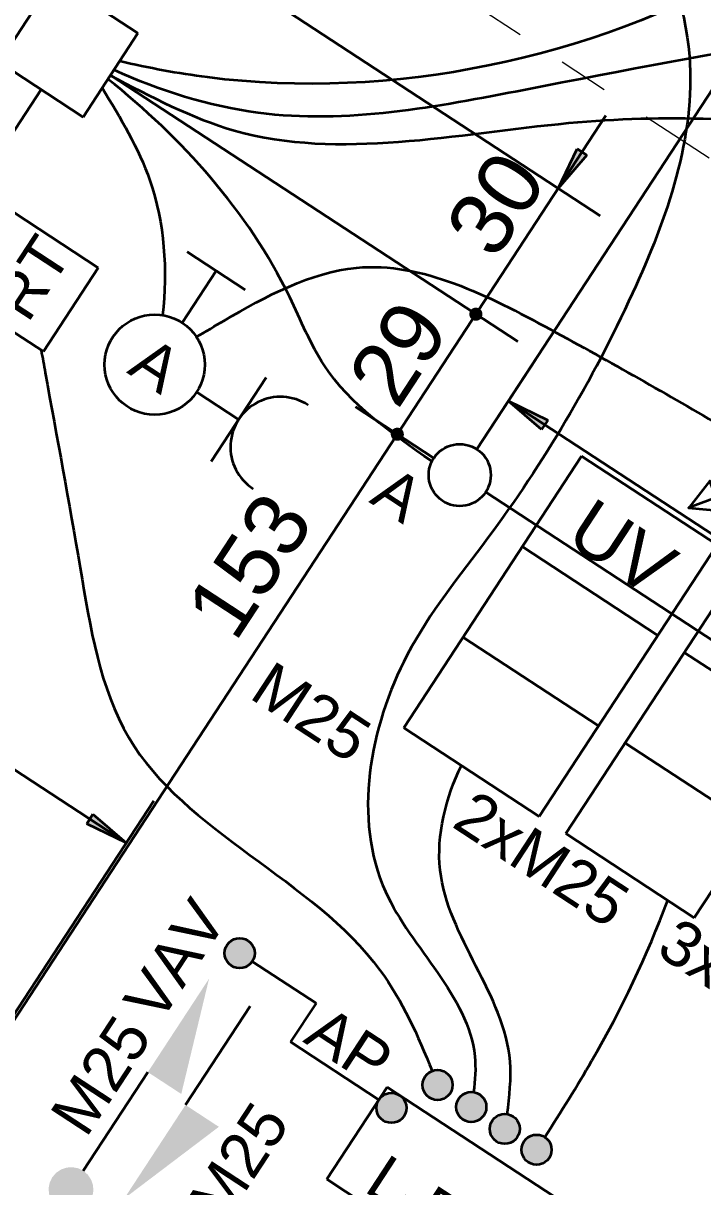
# Model space of a CAD drawing. Header units: metres. Extents: x 2696276 to 2696381, y 1245119 to 1245220.
# Drawn here: x 2696294.213 to 2696295.568, y 1245174.736 to 1245177.058 of the extents above; entities that cross this region are included whole.
import ezdxf
from ezdxf.lldxf.tags import DXFTag

# ---------------------------------------------------------------- set-up
doc = ezdxf.new("R2010")
doc.units = ezdxf.units.M
doc.linetypes.add('000_hbf_Strichpunkt 3_1_1mm Achsen', pattern=[0.25, 0.15, -0.05, 0, -0.05])
for name, color, linetype, lineweight, true_color in [('011_232.51_Lichtinstallationen allgemein', 150, 'Continuous', 35, 0x0080ff), ('011_232.51_Lichtinstallationen allgemein_Bodenltg', 150, 'STRICHLINIE', 35, 0x0080ff), ('011_232.51_Lichtinstallationen allgemein_Deckenltg', 150, 'Continuous', 35, 0x0080ff), ('012_232.52_Notlichtinstallationen_Deckenltg', 94, 'Continuous', 35, 0x009900), ('016_232.70_HLKS-Installation', 5, 'Continuous', 35, 0x0000ff), ('016_232.70_HLKS-Installation_Bodenltg', 5, 'STRICHLINIE', 35, 0x0000ff), ('016_232.70_HLKS-Installation_Deckenltg', 5, 'Continuous', 35, 0x0000ff), ('018_233.01_Innenleuchten', 150, 'Continuous', 35, 0x0080ff)]:
    doc.layers.add(name, color=color, linetype=linetype, lineweight=lineweight, true_color=true_color)
doc.layers.add('1_M01_Achsen.V', color=7, linetype='Continuous')
doc.layers.add('X_Mass', color=7, linetype='Continuous', lineweight=35)
doc.layers.add('X_Mass_Sperrzonen', color=7, linetype='Continuous', lineweight=35)
doc.styles.get("Standard").update_dxf_attribs({"font": 'arial.ttf'})
tags = doc.linetypes.add('STRICHLINIE', pattern=[19.05, 12.7, -6.35]).pattern_tags.tags
tags[6:7] = [DXFTag(74, 4), DXFTag(75, 0), DXFTag(340, '0'), DXFTag(46, 0.0), DXFTag(50, 0.0), DXFTag(44, 0.0), DXFTag(45, 0.0)]
tags[4:5] = [DXFTag(74, 4), DXFTag(75, 0), DXFTag(340, '0'), DXFTag(46, 0.0), DXFTag(50, 0.0), DXFTag(44, 0.0), DXFTag(45, 0.0)]
tags = doc.linetypes.add('STRICHPUNKT2', pattern=[12.7, 6.35, -3.175, 0, -3.175]).pattern_tags.tags
tags[10:11] = [DXFTag(74, 4), DXFTag(75, 0), DXFTag(340, '0'), DXFTag(46, 0.0), DXFTag(50, 0.0), DXFTag(44, 0.0), DXFTag(45, 0.0)]
tags[8:9] = [DXFTag(74, 4), DXFTag(75, 0), DXFTag(340, '0'), DXFTag(46, 0.0), DXFTag(50, 0.0), DXFTag(44, 0.0), DXFTag(45, 0.0)]
tags[6:7] = [DXFTag(74, 4), DXFTag(75, 0), DXFTag(340, '0'), DXFTag(46, 0.0), DXFTag(50, 0.0), DXFTag(44, 0.0), DXFTag(45, 0.0)]
tags[4:5] = [DXFTag(74, 4), DXFTag(75, 0), DXFTag(340, '0'), DXFTag(46, 0.0), DXFTag(50, 0.0), DXFTag(44, 0.0), DXFTag(45, 0.0)]

# ---------------------------------------------------------------- blocks, each defined once
blk = doc.blocks.new('Raumthermostat_ UP-A0S2JCAC73', base_point=(-361.11, 331.96))
at = {"color": 0, "lineweight": -2}
for p, q in [((-361.11, 331.96), (-361.11, 351.96)), ((-341.11, 351.96), (-361.11, 351.96)), ((-341.11, 331.96), (-341.11, 351.96)), ((-361.11, 331.96), (-341.11, 331.96))]:
    blk.add_line(p, q, dxfattribs=at)
at = {"color": 0, "lineweight": -2, "insert": (-355.51, 334.87), "char_height": 8.8, "attachment_point": 1, "rotation": 90}
blk.add_mtext('{\\fArial;RT}', dxfattribs=at)
blk = doc.blocks.new('0_232.51_Lichtinstallationen allgemein_Deckenltg-A0S2JCBS73', base_point=(-360.11, 355.89))
at = {"color": 0, "linetype": 'ByBlock', "lineweight": -2, "ltscale": 0.35}
blk.add_open_spline([(-264.25, 356.1), (-274.18, 356.35), (-289.34, 356.72), (-317.23, 376.41), (-341.31, 382.79), (-360.11, 384.53)], degree=3, knots=[0, 0, 0, 0, 28.828005, 44.041779, 100.685466, 100.685466, 100.685466, 100.685466], dxfattribs=at)
blk = doc.blocks.new('0_232.51_Lichtinstallationen allgemein_Deckenltg-A0S2JCD873', base_point=(-626.54, 357.58))
at = {"color": 0, "linetype": 'ByBlock', "lineweight": -2, "ltscale": 0.35}
blk.add_open_spline([(-380.11, 387.05), (-388.14, 387.99), (-436.52, 393.65), (-513.92, 369.61), (-589.57, 353.15), (-623.36, 360.62), (-626.54, 361.48)], degree=3, knots=[0, 0, 0, 0, 24.175041, 145.556351, 239.145802, 249.006451, 249.006451, 249.006451, 249.006451], dxfattribs=at)
blk = doc.blocks.new('1_Anschlusspunkt-A0S2JCE273', base_point=(-198.17, 249.58))
at = {"lineweight": -2}
blk.add_hatch(color=0, dxfattribs=at).paths.add_polyline_path([(-195.22, 249.58), (-194.43, 249.67), (-193.7, 249.96), (-193.06, 250.44), (-192.58, 251.06), (-192.27, 251.79), (-192.17, 252.58), (-192.27, 253.36), (-192.58, 254.09), (-193.06, 254.72), (-193.7, 255.19), (-194.43, 255.49), (-195.22, 255.58), (-195.98, 255.47), (-196.7, 255.16), (-197.31, 254.68), (-197.77, 254.07), (-198.07, 253.35), (-198.17, 252.58), (-198.07, 251.81), (-197.77, 251.09), (-197.31, 250.48), (-196.7, 250), (-195.98, 249.69)])
at = {"color": 0, "lineweight": -2}
blk.add_circle((-195.17, 252.58), 3, dxfattribs=at)
blk = doc.blocks.new('Maß-A0S2JCEK73', base_point=(-258.11, 363.02))
at = {"color": 0, "linetype": 'ByBlock', "lineweight": -2, "ltscale": 0.35}
for p, q in [((-258.11, 384.5), (-258.11, 363.02)), ((-151.09, 384.5), (-151.09, 367.33)), ((-258.11, 374.5), (-249.43, 375.64)), ((-249.43, 373.36), (-258.11, 374.5)), ((-258.11, 374.5), (-151.09, 374.5)), ((-249.43, 375.64), (-249.43, 373.36)), ((-159.77, 373.36), (-159.77, 375.64)), ((-159.77, 375.64), (-151.09, 374.5)), ((-151.09, 374.5), (-159.77, 373.36))]:
    blk.add_line(p, q, dxfattribs=at)
for points in [[(-258.11, 374.5), (-249.43, 375.64), (-249.43, 373.36)], [(-151.09, 374.5), (-159.77, 373.36), (-159.77, 375.64)]]:
    blk.add_solid(points, dxfattribs=at)
at = {"color": 0, "linetype": 'ByBlock', "lineweight": -2, "ltscale": 0.35, "insert": (-207.5, 420.91), "char_height": 12.5, "attachment_point": 1}
blk.add_mtext('{\\fArial;107}', dxfattribs=at)
blk = doc.blocks.new('1_Anschlusspunkt-A0S2JCG673', base_point=(-182.14, 249.58))
at = {"lineweight": -2}
blk.add_hatch(color=0, dxfattribs=at).paths.add_polyline_path([(-179.19, 249.58), (-178.4, 249.67), (-177.67, 249.96), (-177.04, 250.44), (-176.55, 251.06), (-176.24, 251.79), (-176.14, 252.58), (-176.24, 253.36), (-176.55, 254.09), (-177.04, 254.72), (-177.67, 255.19), (-178.4, 255.49), (-179.19, 255.58), (-179.96, 255.47), (-180.67, 255.16), (-181.28, 254.68), (-181.75, 254.07), (-182.04, 253.35), (-182.14, 252.58), (-182.04, 251.81), (-181.75, 251.09), (-181.28, 250.48), (-180.67, 250), (-179.96, 249.69)])
at = {"color": 0, "lineweight": -2}
blk.add_circle((-179.14, 252.58), 3, dxfattribs=at)
blk = doc.blocks.new('0_232.70_HLKS-Installation_Bodenltg-A0S2JCLK73', base_point=(-341.62, 254.31))
at = {"color": 0, "lineweight": -2}
blk.add_open_spline([(-341.62, 331.96), (-340.58, 330.86), (-330.44, 320.17), (-312.56, 301.44), (-278.62, 263.95), (-229.86, 275.41), (-203.78, 258.66), (-197.62, 254.31)], degree=3, knots=[0, 0, 0, 0, 4.558123, 44.149231, 79.334387, 147.670985, 170.298501, 170.298501, 170.298501, 170.298501], dxfattribs=at)
blk = doc.blocks.new('Maß-A0S2JCM273', base_point=(-420.96, 203.96))
at = {"color": 0, "linetype": 'ByBlock', "lineweight": -2, "ltscale": 0.35}
for p, q in [((-370.11, 284), (-370.11, 375.46)), ((-403.61, 304), (-403.61, 203.96)), ((-412.28, 292.86), (-412.28, 295.14)), ((-412.28, 295.14), (-403.61, 294)), ((-370.11, 294), (-361.43, 295.14)), ((-361.43, 295.14), (-361.43, 292.86)), ((-420.96, 294), (-352.76, 294)), ((-403.61, 294), (-412.28, 292.86)), ((-361.43, 292.86), (-370.11, 294))]:
    blk.add_line(p, q, dxfattribs=at)
for points in [[(-403.61, 294), (-412.28, 292.86), (-412.28, 295.14)], [(-370.11, 294), (-361.43, 295.14), (-361.43, 292.86)]]:
    blk.add_solid(points, dxfattribs=at)
at = {"color": 0, "linetype": 'ByBlock', "lineweight": -2, "ltscale": 0.35, "insert": (-395.22, 310.76), "char_height": 12.5, "attachment_point": 1}
blk.add_mtext('{\\fArial;34}', dxfattribs=at)
blk = doc.blocks.new('Deckenlampendübel-A0S2JCN473', base_point=(-264.29, 350.65))
at = {"color": 0, "lineweight": -2}
blk.add_circle((-258.11, 356.84), 6.19, dxfattribs=at)
blk = doc.blocks.new('0_232.51_Lichtinstallationen allgemein_Deckenltg-A0S2JCRG73', base_point=(-360.11, 388.77))
at = {"color": 0, "linetype": 'ByBlock', "lineweight": -2, "ltscale": 0.35}
blk.add_open_spline([(-171.11, 745.71), (-172.67, 740.28), (-176.92, 725.47), (-209.48, 734.5), (-248.19, 705.9), (-245.84, 606.77), (-236, 486.34), (-315.1, 407.16), (-354.53, 390.83), (-360.11, 388.77)], degree=3, knots=[0, 0, 0, 0, 15.088167, 41.125489, 79.025937, 143.526969, 317.601512, 427.988221, 445.827066, 445.827066, 445.827066, 445.827066], dxfattribs=at)
blk = doc.blocks.new('Maß-A0S2JCS673', base_point=(-403.61, 203.96))
at = {"color": 7, "linetype": 'ByBlock', "lineweight": -2, "ltscale": 0.35, "true_color": 0xffffff}
for p, q in [((-403.61, 269), (-403.61, 203.96)), ((-273.61, 269), (-273.61, 203.96)), ((-403.61, 259), (-394.93, 260.14)), ((-394.93, 260.14), (-394.93, 257.86)), ((-282.28, 257.86), (-282.28, 260.14)), ((-282.28, 260.14), (-273.61, 259)), ((-403.61, 259), (-273.61, 259)), ((-394.93, 257.86), (-403.61, 259)), ((-273.61, 259), (-282.28, 257.86))]:
    blk.add_line(p, q, dxfattribs=at)
for points in [[(-403.61, 259), (-394.93, 260.14), (-394.93, 257.86)], [(-273.61, 259), (-282.28, 257.86), (-282.28, 260.14)]]:
    blk.add_solid(points, dxfattribs=at)
at = {"color": 7, "linetype": 'ByBlock', "lineweight": -2, "ltscale": 0.35, "true_color": 0xffffff, "insert": (-391.8, 275.78), "char_height": 12.5, "attachment_point": 1}
blk.add_mtext('{\\fArial;130}', dxfattribs=at)
blk = doc.blocks.new('Steckdose T13_ UP-A0S2JCSU73', base_point=(-311.1, 331.96))
at = {"color": 0, "lineweight": -2}
for p, q in [((-301.1, 351.96), (-301.1, 331.96)), ((-301.1, 341.96), (-311.1, 341.96))]:
    blk.add_line(p, q, dxfattribs=at)
blk.add_ellipse((-291.1, 341.96), major_axis=(0, 10), ratio=1, start_param=0, end_param=3.141593, dxfattribs=at)
blk = doc.blocks.new('1_Anschlusspunkt-A0S2JCUO73', base_point=(-245.61, 249.96))
at = {"lineweight": -2}
blk.add_hatch(color=0, dxfattribs=at).paths.add_polyline_path([(-242.66, 249.96), (-241.87, 250.05), (-241.14, 250.35), (-240.5, 250.82), (-240.02, 251.45), (-239.71, 252.18), (-239.61, 252.96), (-239.71, 253.75), (-240.02, 254.48), (-240.5, 255.1), (-241.14, 255.58), (-241.87, 255.87), (-242.66, 255.96), (-243.42, 255.85), (-244.14, 255.54), (-244.75, 255.07), (-245.21, 254.45), (-245.51, 253.73), (-245.61, 252.96), (-245.51, 252.19), (-245.21, 251.48), (-244.75, 250.86), (-244.14, 250.38), (-243.42, 250.08)])
at = {"color": 0, "lineweight": -2}
blk.add_circle((-242.61, 252.96), 3, dxfattribs=at)
blk = doc.blocks.new('0_232.51_Lichtinstallationen allgemein_Deckenltg-A0S2JCYI73', base_point=(-360.11, 351.09))
at = {"color": 0, "linetype": 'ByBlock', "lineweight": -2, "ltscale": 0.35}
blk.add_open_spline([(-360.11, 382.42), (-353.8, 379.41), (-339.3, 372.5), (-329.25, 359.12), (-325.18, 351.09)], degree=3, knots=[0, 0, 0, 0, 20.773761, 47.767625, 47.767625, 47.767625, 47.767625], dxfattribs=at)
blk = doc.blocks.new('1_Anschlusspunkt-A0S2JD2W73', base_point=(-190.14, 249.58))
at = {"lineweight": -2}
blk.add_hatch(color=0, dxfattribs=at).paths.add_polyline_path([(-187.19, 249.58), (-186.4, 249.67), (-185.67, 249.96), (-185.04, 250.44), (-184.55, 251.06), (-184.24, 251.79), (-184.14, 252.58), (-184.24, 253.36), (-184.55, 254.09), (-185.04, 254.72), (-185.67, 255.19), (-186.4, 255.49), (-187.19, 255.58), (-187.96, 255.47), (-188.67, 255.16), (-189.28, 254.68), (-189.75, 254.07), (-190.04, 253.35), (-190.14, 252.58), (-190.04, 251.81), (-189.75, 251.09), (-189.28, 250.48), (-188.67, 250), (-187.96, 249.69)])
at = {"color": 0, "lineweight": -2}
blk.add_circle((-187.14, 252.58), 3, dxfattribs=at)
blk = doc.blocks.new('0_232.51_Lichtinstallationen allgemein_Bodenltg-A0S2JD5Y73', base_point=(-317.14, 351.15))
at = {"color": 0, "lineweight": -2}
blk.add_open_spline([(-317.14, 351.15), (-316.2, 353.07), (-311.13, 363.45), (-298.18, 387.28), (-258.27, 391.41), (-214.66, 394.02), (-182.92, 394.99), (-164.84, 395.03)], degree=3, knots=[0, 0, 0, 0, 6.454188, 34.843662, 75.391784, 115.355454, 169.581565, 169.581565, 169.581565, 169.581565], dxfattribs=at)
blk = doc.blocks.new('0_232.70_HLKS-Installation_Bodenltg-A0S2JD9C73', base_point=(-226.1, 255.33))
at = {"color": 0, "lineweight": -2}
blk.add_open_spline([(-180.35, 255.33), (-181.94, 258.52), (-189.68, 274.03), (-217.95, 280.19), (-225.19, 301.47), (-226.1, 308.51)], degree=3, knots=[0, 0, 0, 0, 10.541933, 51.164468, 72.459535, 72.459535, 72.459535, 72.459535], dxfattribs=at)
blk = doc.blocks.new('Taster_ UP-A0S2JDAM73', base_point=(-331.1, 331.96))
at = {"color": 0, "lineweight": -2}
for p, q in [((-328, 364.31), (-314.2, 364.31)), ((-321.1, 351.96), (-321.1, 364.31))]:
    blk.add_line(p, q, dxfattribs=at)
blk.add_circle((-321.1, 341.96), 10, dxfattribs=at)
blk = doc.blocks.new('0_232.70_HLKS-Installation_AP-Ltg-A0S2JDI273', base_point=(-239.61, 243.71))
at = {"color": 0, "linetype": 'ByBlock', "lineweight": -2, "ltscale": 0.35}
for p, q in [((-239.61, 252.96), (-224.4, 252.96)), ((-224.4, 252.96), (-224.4, 243.71)), ((-224.4, 243.71), (-203.36, 243.71))]:
    blk.add_line(p, q, dxfattribs=at)
blk = doc.blocks.new('0_232.51_Lichtinstallationen allgemein_Deckenltg-A0S2JDI473', base_point=(-360.11, 385.42))
at = {"color": 0, "linetype": 'ByBlock', "lineweight": -2, "ltscale": 0.35}
blk.add_open_spline([(-360.11, 385.42), (-350.98, 386.28), (-319.29, 389.25), (-282.02, 428.15), (-230.45, 459.48), (-186.03, 471.16), (-162.44, 465.47), (-158.48, 464.19)], degree=3, knots=[0, 0, 0, 0, 27.02875, 93.824489, 150.728699, 210.524167, 222.997587, 222.997587, 222.997587, 222.997587], dxfattribs=at)
blk = doc.blocks.new('1_Anschlusspunkt-A0S2JDJG73', base_point=(-203.36, 240.71))
at = {"lineweight": -2}
blk.add_hatch(color=0, dxfattribs=at).paths.add_polyline_path([(-200.31, 240.71), (-201.09, 240.8), (-201.83, 241.1), (-202.46, 241.57), (-202.95, 242.2), (-203.25, 242.93), (-203.36, 243.71), (-203.25, 244.5), (-202.95, 245.23), (-202.46, 245.85), (-201.83, 246.33), (-201.09, 246.62), (-200.31, 246.71), (-199.54, 246.6), (-198.83, 246.29), (-198.22, 245.82), (-197.75, 245.2), (-197.46, 244.48), (-197.36, 243.71), (-197.46, 242.94), (-197.75, 242.23), (-198.22, 241.61), (-198.83, 241.13), (-199.54, 240.83)])
at = {"color": 0, "lineweight": -2}
blk.add_circle((-200.36, 243.71), 3, dxfattribs=at)
blk = doc.blocks.new('1_Anschlusspunkt-A0S2JDLA73', base_point=(-174.57, 249.58))
at = {"lineweight": -2}
blk.add_hatch(color=0, dxfattribs=at).paths.add_polyline_path([(-171.62, 249.58), (-170.84, 249.67), (-170.1, 249.96), (-169.47, 250.44), (-168.98, 251.06), (-168.68, 251.79), (-168.57, 252.58), (-168.68, 253.36), (-168.98, 254.09), (-169.47, 254.72), (-170.1, 255.19), (-170.84, 255.49), (-171.62, 255.58), (-172.39, 255.47), (-173.1, 255.16), (-173.71, 254.68), (-174.18, 254.07), (-174.47, 253.35), (-174.57, 252.58), (-174.47, 251.81), (-174.18, 251.09), (-173.71, 250.48), (-173.1, 250), (-172.39, 249.69)])
at = {"color": 0, "lineweight": -2}
blk.add_circle((-171.57, 252.58), 3, dxfattribs=at)
blk = doc.blocks.new('Maß-A0S2JDOO73', base_point=(-360.11, 203.96))
at = {"linetype": 'ByBlock', "lineweight": -2, "ltscale": 0.35}
for points in [[(-271.69, 385.46), (-271.73, 385.8), (-271.86, 386.12), (-272.07, 386.39), (-272.34, 386.6), (-272.66, 386.73), (-273, 386.77), (-273.34, 386.73), (-273.66, 386.6), (-273.93, 386.39), (-274.14, 386.12), (-274.27, 385.8), (-274.31, 385.46), (-274.27, 385.12), (-274.14, 384.81), (-273.93, 384.53), (-273.66, 384.33), (-273.34, 384.19), (-273, 384.15), (-272.66, 384.19), (-272.34, 384.33), (-272.07, 384.53), (-271.86, 384.81), (-271.73, 385.12)], [(-271.69, 356.84), (-271.73, 357.18), (-271.86, 357.49), (-272.07, 357.76), (-272.34, 357.97), (-272.66, 358.1), (-273, 358.15), (-273.34, 358.1), (-273.66, 357.97), (-273.93, 357.76), (-274.14, 357.49), (-274.27, 357.18), (-274.31, 356.84), (-274.27, 356.5), (-274.14, 356.18), (-273.93, 355.91), (-273.66, 355.7), (-273.34, 355.57), (-273, 355.52), (-272.66, 355.57), (-272.34, 355.7), (-272.07, 355.91), (-271.86, 356.18), (-271.73, 356.5)]]:
    blk.add_hatch(color=0, dxfattribs=at).paths.add_polyline_path(points)
at = {"color": 0, "linetype": 'ByBlock', "lineweight": -2, "ltscale": 0.35}
for p, q in [((-273, 203.96), (-273, 432.81)), ((-273, 415.46), (-274.14, 424.14)), ((-274.14, 424.14), (-271.86, 424.14)), ((-271.86, 424.14), (-273, 415.46)), ((-263, 415.46), (-360.11, 415.46)), ((-263, 385.46), (-360.11, 385.46)), ((-283, 356.84), (-264.29, 356.84))]:
    blk.add_line(p, q, dxfattribs=at)
blk.add_solid([(-273, 415.46), (-274.14, 424.14), (-271.86, 424.14)], dxfattribs=at)
at = {"color": 0, "linetype": 'ByBlock', "lineweight": -2, "ltscale": 0.35, "char_height": 12.5, "attachment_point": 1, "rotation": 90}
for s, insert in [('{\\fArial;30}', (-288.07, 396.37)), ('{\\fArial;29}', (-288.04, 360.8)), ('{\\fArial;153}', (-289.72, 304.19))]:
    blk.add_mtext(s, dxfattribs=dict(at, insert=insert))
blk = doc.blocks.new('Verteiler HLKS-A0S2JDPC73', base_point=(-203.36, 224.71))
at = {"color": 0, "lineweight": -2}
for p, q in [((-155.36, 246.71), (-203.36, 246.71)), ((-203.36, 246.71), (-203.36, 224.71)), ((-155.36, 224.71), (-155.36, 246.71)), ((-203.36, 224.71), (-155.36, 224.71))]:
    blk.add_line(p, q, dxfattribs=at)
blk = doc.blocks.new('1_Abzweigdose quadratisch UP-A0S2JDQI73', base_point=(-380.11, 375.46))
at = {"color": 0, "lineweight": -2}
for p, q in [((-380.11, 375.46), (-380.11, 395.46)), ((-380.11, 395.46), (-360.11, 395.46)), ((-360.11, 395.46), (-360.11, 375.46)), ((-360.11, 375.46), (-380.11, 375.46))]:
    blk.add_line(p, q, dxfattribs=at)
blk = doc.blocks.new('0_232.70_HLKS-Installation_Deckenltg-A0S2JDRM73', base_point=(-333.19, 255.31))
at = {"color": 0, "lineweight": -2}
blk.add_open_spline([(-333.19, 479.22), (-329.06, 479.33), (-304.48, 480.01), (-260.74, 460.14), (-246.94, 403.06), (-245.03, 358.69), (-249.91, 315.12), (-232.82, 274.25), (-197.04, 270.68), (-189.39, 257.47), (-188.38, 255.31)], degree=3, knots=[0, 0, 0, 0, 12.429566, 74.038802, 122.695485, 179.456466, 207.726611, 255.173931, 292.548508, 299.691972, 299.691972, 299.691972, 299.691972], dxfattribs=at)
blk = doc.blocks.new('0_232.51_Lichtinstallationen allgemein_Bodenltg-A0S2JDUA73', base_point=(-333.11, 394.66))
at = {"color": 0, "lineweight": -2}
blk.add_open_spline([(-333.11, 529.06), (-324.66, 529.1), (-275.18, 529.36), (-266.54, 446.07), (-218.5, 400.19), (-187.08, 395.31), (-168.95, 394.63), (-164.83, 394.66)], degree=3, knots=[0, 0, 0, 0, 24.159581, 141.576866, 177.431073, 219.779746, 232.143257, 232.143257, 232.143257, 232.143257], dxfattribs=at)
blk = doc.blocks.new('Gruppenzuleitung-A0S2JDVY73', base_point=(-239.85, 308.51))
at = {"color": 0, "lineweight": -2}
for p, q in [((-207.51, 373.31), (-239.85, 373.31)), ((-239.85, 373.31), (-239.85, 308.51)), ((-207.51, 308.51), (-207.51, 373.31)), ((-239.85, 351.71), (-207.51, 351.71)), ((-239.85, 330.11), (-207.51, 330.11)), ((-239.85, 308.51), (-207.51, 308.51))]:
    blk.add_line(p, q, dxfattribs=at)
at = {"color": 0, "lineweight": -2, "insert": (-233.52, 367.91), "char_height": 10.8, "attachment_point": 1}
blk.add_mtext('{\\fArial;UV}', dxfattribs=at)
blk = doc.blocks.new('Gruppenzuleitung-A0S2JDWQ73', base_point=(-201.26, 308.56))
at = {"color": 0, "lineweight": -2}
for p, q in [((-170.6, 373.36), (-201.26, 373.36)), ((-201.26, 373.36), (-201.26, 308.56)), ((-170.6, 308.56), (-170.6, 373.36)), ((-201.26, 351.76), (-170.6, 351.76)), ((-201.26, 330.16), (-170.6, 330.16)), ((-201.26, 308.56), (-170.6, 308.56))]:
    blk.add_line(p, q, dxfattribs=at)
at = {"color": 0, "lineweight": -2, "insert": (-195.03, 367.96), "char_height": 10.8, "attachment_point": 1}
blk.add_mtext('{\\fArial;SZ}', dxfattribs=at)
blk = doc.blocks.new('0_232.51_Lichtinstallationen allgemein_Deckenltg-A0S2JDY273', base_point=(-360.11, 386.7))
at = {"color": 0, "linetype": 'ByBlock', "lineweight": -2, "ltscale": 0.35}
blk.add_open_spline([(-82.34, 526.39), (-83.4, 527.72), (-88.09, 533.61), (-103.21, 539.11), (-144.35, 539.79), (-213.72, 501.87), (-273.2, 443.95), (-322.7, 395.84), (-350.22, 388.26), (-360.11, 386.7)], degree=3, knots=[0, 0, 0, 0, 5.083101, 22.440526, 45.270247, 127.912574, 246.089221, 299.601653, 329.615332, 329.615332, 329.615332, 329.615332], dxfattribs=at)
blk = doc.blocks.new('0_232.70_HLKS-Installation_Deckenltg-A0S2JE0K73', base_point=(-176.94, 255.58))
at = {"color": 0, "linetype": 'ByBlock', "lineweight": -2, "ltscale": 0.35}
blk.add_open_spline([(-171.54, 255.58), (-171.64, 261.56), (-171.94, 279.33), (-174.31, 297.06), (-176.94, 308.56)], degree=3, knots=[0, 0, 0, 0, 17.942438, 53.320449, 53.320449, 53.320449, 53.320449], dxfattribs=at)
blk = doc.blocks.new('0_232.52_Notlichtinstallationen_Deckenltg-A0S2JE1473', base_point=(-62.14, 109.69))
at = {"color": 0, "linetype": 'ByBlock', "lineweight": -2, "ltscale": 0.35}
blk.add_open_spline([(-62.14, 114.87), (-60.74, 114.26), (-52.69, 111.01), (-37.39, 107.5), (-10.85, 119.15), (-14.28, 152.83), (-12.72, 186.42), (-12.73, 223.73), (-12.32, 268.28), (13.75, 312.59), (67.55, 340.38), (60.3, 389.7), (71.35, 411.64), (74.22, 417.35)], degree=3, knots=[0, 0, 0, 0, 4.573836, 26.067476, 45.850863, 80.505894, 111.7686, 151.099878, 191.471153, 243.651489, 298.384608, 352.809198, 371.912925, 371.912925, 371.912925, 371.912925], dxfattribs=at)
blk = doc.blocks.new('Steigleitung_nach oben-A0S2JE5K73', base_point=(-249.4, 190.6))
at = {"lineweight": -2}
blk.add_hatch(color=0, dxfattribs=at).paths.add_polyline_path([(-248.09, 191.91), (-248.8, 192.83), (-249.25, 193.91), (-249.4, 195.07), (-249.25, 196.23), (-248.8, 197.31), (-248.09, 198.24), (-247.17, 198.95), (-246.09, 199.4), (-244.93, 199.55), (-243.77, 199.4), (-242.69, 198.95), (-241.76, 198.24), (-241.05, 197.31), (-240.6, 196.23), (-240.45, 195.07), (-240.6, 193.91), (-241.05, 192.83), (-241.76, 191.91), (-242.69, 191.2), (-243.77, 190.75), (-244.93, 190.6), (-246.09, 190.75), (-247.17, 191.2)])
at = {"color": 0, "lineweight": -2}
blk.add_line((-244.93, 223.08), (-244.93, 199.55), dxfattribs=at)
blk.add_solid([(-244.93, 223.08), (-244.93, 245.38), (-236.97, 223.08)], dxfattribs=at)
blk = doc.blocks.new('Bauteilbeschriftung-A0S2JE5M73', base_point=(-256.95, 205.16))
at = {"color": 0, "linetype": 'ByBlock', "lineweight": -2, "ltscale": 0.35, "insert": (-256.95, 205.16), "char_height": 9, "attachment_point": 1, "rotation": 90}
blk.add_mtext('{\\fArial;M25}', dxfattribs=at)
blk = doc.blocks.new('Steigleitung_nach unten-A0S2JE5O73', base_point=(-239.55, 190.45))
at = {"lineweight": -2}
blk.add_hatch(color=0, dxfattribs=at).paths.add_polyline_path([(-238.24, 198.09), (-238.95, 197.17), (-239.4, 196.09), (-239.55, 194.93), (-239.4, 193.77), (-238.95, 192.69), (-238.24, 191.76), (-237.31, 191.05), (-236.23, 190.6), (-235.07, 190.45), (-233.91, 190.6), (-232.83, 191.05), (-231.91, 191.76), (-231.2, 192.69), (-230.75, 193.77), (-230.6, 194.93), (-230.75, 196.09), (-231.2, 197.17), (-231.91, 198.09), (-232.83, 198.8), (-233.91, 199.25), (-235.07, 199.4), (-236.23, 199.25), (-237.31, 198.8)])
at = {"color": 0, "lineweight": -2}
blk.add_line((-235.07, 221.7), (-235.07, 245.23), dxfattribs=at)
blk.add_solid([(-235.07, 221.7), (-235.07, 199.4), (-227.11, 221.7)], dxfattribs=at)
blk = doc.blocks.new('Bauteilbeschriftung-A0S2JE5Q73', base_point=(-224.52, 205.76))
at = {"color": 0, "linetype": 'ByBlock', "lineweight": -2, "ltscale": 0.35, "insert": (-224.52, 205.76), "char_height": 9, "attachment_point": 1, "rotation": 90}
blk.add_mtext('{\\fArial;M25}', dxfattribs=at)
blk = doc.blocks.new('A$C4181af03')
at = {"layer": '1_M01_Achsen.V', "color": 7, "linetype": '000_hbf_Strichpunkt 3_1_1mm Achsen', "lineweight": 13}
blk.add_line((9.6389, 4.3696), (-9.3611, 4.3696), dxfattribs=at)
blk.add_line((9.6389, 4.3696), (-9.3611, 4.3696), dxfattribs=at)
blk = doc.blocks.new('A$Ccc2696ef')
blk.add_blockref('A$C4181af03', (0, 0))

msp = doc.modelspace()

# ---------------------------------------------------------------- linework, layer by layer
at = {"layer": 'X_Mass', "linetype": 'STRICHPUNKT2', "ltscale": 0.35}
for p, q in [((2696296.6798, 1245178.5954), (2696295.1174, 1245176.2078)), ((2696295.1353, 1245176.1221), (2696295.8911, 1245175.6275))]:
    msp.add_line(p, q, dxfattribs=at)
at = {"layer": 'X_Mass', "ltscale": 0.35}
msp.add_lwpolyline([(2696295.8899, 1245176.22), (2696295.5397, 1245176.0907), (2696295.6042, 1245176.0845), (2696295.5822, 1245176.1447), (2696295.5404, 1245176.0906)], dxfattribs=at)

# ---------------------------------------------------------------- block references
at = {"rotation": 326.8000002754653}
msp.add_blockref('A$Ccc2696ef', (2696295.2894, 1245171.7568), dxfattribs=at)
at = {"layer": '011_232.51_Lichtinstallationen allgemein', "linetype": 'Continuous', "ltscale": 0.35, "xscale": 0.01, "yscale": 0.01, "zscale": 0.01, "rotation": 326.8000002754653}
for name, p in [('1_Abzweigdose quadratisch UP-A0S2JDQI73', (2696294.1647, 1245176.9799)), ('Taster_ UP-A0S2JDAM73', (2696294.3366, 1245176.3475)), ('Steckdose T13_ UP-A0S2JCSU73', (2696294.504, 1245176.238)), ('Steigleitung_nach oben-A0S2JE5K73', (2696294.2461, 1245174.7173)), ('Steigleitung_nach unten-A0S2JE5O73', (2696294.3278, 1245174.6621))]:
    msp.add_blockref(name, p, dxfattribs=at)
at = {"layer": '011_232.51_Lichtinstallationen allgemein_Bodenltg', "linetype": 'STRICHLINIE', "ltscale": 0.35, "xscale": 0.01, "yscale": 0.01, "zscale": 0.01, "rotation": 326.8000002754653}
for name, p in [('0_232.51_Lichtinstallationen allgemein_Bodenltg-A0S2JDUA73', (2696294.6631, 1245176.8832)), ('0_232.51_Lichtinstallationen allgemein_Bodenltg-A0S2JD5Y73', (2696294.5584, 1245176.4317))]:
    msp.add_blockref(name, p, dxfattribs=at)
at = {"layer": '011_232.51_Lichtinstallationen allgemein_Deckenltg', "ltscale": 0.35, "xscale": 0.01, "yscale": 0.01, "zscale": 0.01, "rotation": 326.8000002754653}
for name, p in [('0_232.51_Lichtinstallationen allgemein_Deckenltg-A0S2JCRG73', (2696294.4049, 1245176.9817)), ('0_232.51_Lichtinstallationen allgemein_Deckenltg-A0S2JCD873', (2696292.0047, 1245178.1796)), ('0_232.51_Lichtinstallationen allgemein_Deckenltg-A0S2JDY273', (2696294.3936, 1245176.9644)), ('0_232.51_Lichtinstallationen allgemein_Deckenltg-A0S2JDI473', (2696294.3866, 1245176.9537)), ('0_232.51_Lichtinstallationen allgemein_Deckenltg-A0S2JCBS73', (2696294.2249, 1245176.7066)), ('0_232.51_Lichtinstallationen allgemein_Deckenltg-A0S2JCYI73', (2696294.1986, 1245176.6665)), ('Bauteilbeschriftung-A0S2JE5M73', (2696294.2627, 1245174.8806)), ('Bauteilbeschriftung-A0S2JE5Q73', (2696294.5374, 1245174.7079))]:
    msp.add_blockref(name, p, dxfattribs=at)
at = {"layer": '012_232.52_Notlichtinstallationen_Deckenltg', "ltscale": 0.35, "xscale": 0.01, "yscale": 0.01, "zscale": 0.01, "rotation": 326.8000002754653}
msp.add_blockref('0_232.52_Notlichtinstallationen_Deckenltg-A0S2JE1473', (2696295.3701, 1245173.0149), dxfattribs=at)
at = {"layer": '016_232.70_HLKS-Installation', "linetype": 'Continuous', "ltscale": 0.35, "xscale": 0.01, "yscale": 0.01, "zscale": 0.01, "rotation": 326.8000002754653}
for name, p in [('Raumthermostat_ UP-A0S2JCAC73', (2696294.0855, 1245176.5119)), ('Gruppenzuleitung-A0S2JDVY73', (2696294.9717, 1245175.6517)), ('Gruppenzuleitung-A0S2JDWQ73', (2696295.2949, 1245175.4407)), ('1_Anschlusspunkt-A0S2JCUO73', (2696294.603, 1245175.1933)), ('1_Anschlusspunkt-A0S2JCE273', (2696294.9978, 1245174.9303)), ('Verteiler HLKS-A0S2JDPC73', (2696294.8182, 1245174.7507)), ('1_Anschlusspunkt-A0S2JDJG73', (2696294.9058, 1245174.8845)), ('1_Anschlusspunkt-A0S2JD2W73', (2696295.065, 1245174.8864)), ('1_Anschlusspunkt-A0S2JCG673', (2696295.1319, 1245174.8426)), ('1_Anschlusspunkt-A0S2JDLA73', (2696295.1952, 1245174.8011))]:
    msp.add_blockref(name, p, dxfattribs=at)
at = {"layer": '016_232.70_HLKS-Installation_Bodenltg', "linetype": 'STRICHLINIE', "ltscale": 0.35, "xscale": 0.01, "yscale": 0.01, "zscale": 0.01, "rotation": 326.8000002754653}
for name, p in [('0_232.70_HLKS-Installation_Deckenltg-A0S2JDRM73', (2696293.8994, 1245175.7176)), ('0_232.70_HLKS-Installation_Bodenltg-A0S2JCLK73', (2696293.8233, 1245175.7554)), ('0_232.70_HLKS-Installation_Bodenltg-A0S2JD9C73', (2696294.7956, 1245175.1313))]:
    msp.add_blockref(name, p, dxfattribs=at)
at = {"layer": '016_232.70_HLKS-Installation_Deckenltg', "ltscale": 0.35, "xscale": 0.01, "yscale": 0.01, "zscale": 0.01, "rotation": 326.8000002754653}
for name, p in [('0_232.70_HLKS-Installation_Deckenltg-A0S2JE0K73', (2696295.2083, 1245174.8643)), ('0_232.70_HLKS-Installation_AP-Ltg-A0S2JDI273', (2696294.6189, 1245175.1081))]:
    msp.add_blockref(name, p, dxfattribs=at)
at = {"layer": '018_233.01_Innenleuchten', "linetype": 'Continuous', "ltscale": 0.35, "xscale": 0.01, "yscale": 0.01, "zscale": 0.01, "rotation": 326.8000002754653}
msp.add_blockref('Deckenlampendübel-A0S2JCN473', (2696294.9979, 1245176.1381), dxfattribs=at)
at = {"layer": 'X_Mass', "ltscale": 0.35, "xscale": 0.01, "yscale": 0.01, "zscale": 0.01, "rotation": 326.8000002754653}
for name, p in [('Maß-A0S2JDOO73', (2696293.393, 1245175.4353)), ('Maß-A0S2JCM273', (2696292.8838, 1245175.7685)), ('Maß-A0S2JCEK73', (2696295.1174, 1245176.2078))]:
    msp.add_blockref(name, p, dxfattribs=at)
at = {"layer": 'X_Mass_Sperrzonen', "color": 0, "ltscale": 0.35, "xscale": 0.01, "yscale": 0.01, "zscale": 0.01, "rotation": 326.8000002754653}
msp.add_blockref('Maß-A0S2JCS673', (2696293.029, 1245175.6735), dxfattribs=at)

# ---------------------------------------------------------------- texts
at = {"layer": '011_232.51_Lichtinstallationen allgemein', "linetype": 'Continuous', "ltscale": 0.35, "insert": (2696294.5019, 1245176.4134, 19), "char_height": 0.09, "attachment_point": 2, "rotation": 326.8, "line_spacing_factor": 1.002}
msp.add_mtext('{\\fArial;A}', dxfattribs=at)
at = {"layer": '016_232.70_HLKS-Installation_Bodenltg', "linetype": 'STRICHLINIE', "ltscale": 0.35, "char_height": 0.09, "attachment_point": 2, "rotation": 326.8, "line_spacing_factor": 1.002}
for s, insert in [('{\\fArial;M25}', (2696294.8125, 1245175.721)), ('{\\fArial;2xM25}', (2696295.2721, 1245175.4279)), ('{\\fArial;3xM25}', (2696295.6793, 1245175.1736))]:
    msp.add_mtext(s, dxfattribs=dict(at, insert=insert))
at = {"layer": '016_232.70_HLKS-Installation_Deckenltg', "ltscale": 0.35, "char_height": 0.09, "line_spacing_factor": 1.002}
for s, insert, attachment_point, rotation in [('{\\fArial;VAV}', (2696294.4778, 1245175.2132), 2, 56.8), ('{\\fArial;AP}', (2696294.8883, 1245175.0554), 2, 326.8), ('{\\fArial;L-Box}', (2696294.9392, 1245174.8036), 1, 326.8)]:
    msp.add_mtext(s, dxfattribs=dict(at, insert=insert, attachment_point=attachment_point, rotation=rotation))
at = {"layer": '018_233.01_Innenleuchten', "linetype": 'Continuous', "ltscale": 0.35, "insert": (2696294.9501, 1245176.1781), "char_height": 0.09, "attachment_point": 1, "rotation": 326.8, "line_spacing_factor": 1.002}
msp.add_mtext('{\\fArial;A}', dxfattribs=at)

doc.saveas('drawing.dxf')
